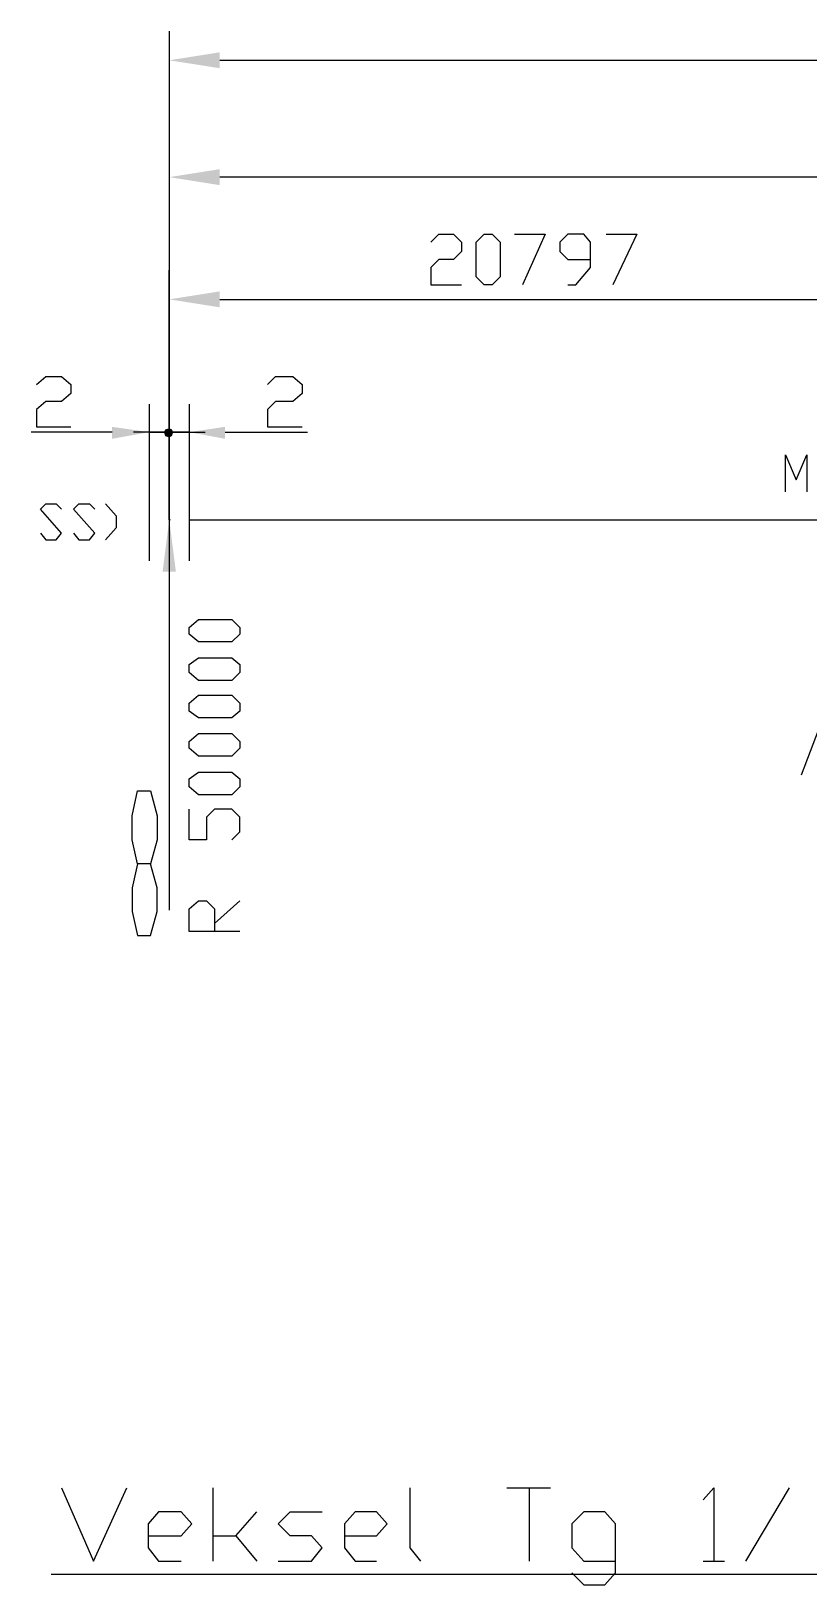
# Model space of a CAD drawing. Header units: millimetres. Extents: x -45 to 90, y -17 to 16.
# Drawn here: x -13.52 to -10.84, y -0.17 to 5.19 of the extents above; entities that cross this region are included whole.
import ezdxf

# ---------------------------------------------------------------- set-up
doc = ezdxf.new("R2010")
doc.units = ezdxf.units.MM
doc.layers.add('PDF_Geometry', color=7, linetype='Continuous')
doc.layers.add('PDF_Solid Fills', color=7, linetype='Continuous')

msp = doc.modelspace()

# ---------------------------------------------------------------- linework, layer by layer
at = {"layer": 'PDF_Geometry', "lineweight": 25}
for points in [[(-13.0464, 5.1938), (-13.0464, 3.5069), (-13.0464, 2.1591)], [(-12.8722, 5.093), (-6.2665, 5.093)], [(-13.0464, 4.7904), (-13.0464, 3.5069), (-13.0464, 4.3687)], [(-7.2383, 4.6896), (-12.8722, 4.6896)], [(-12.1433, 4.4649), (-12.1158, 4.4926), (-12.0654, 4.4926), (-12.0379, 4.4649), (-12.0379, 4.4328), (-12.0654, 4.4053), (-12.1158, 4.4053), (-12.1433, 4.378), (-12.1433, 4.3182), (-12.0379, 4.3182)], [(-11.8545, 4.4926), (-11.7491, 4.4926), (-11.827, 4.3182)], [(-11.6712, 4.3182), (-11.6437, 4.3182), (-11.5932, 4.378), (-11.5932, 4.4649), (-11.6162, 4.4926), (-11.6712, 4.4926), (-11.6987, 4.4649), (-11.6987, 4.4328), (-11.6712, 4.4053), (-11.5932, 4.4053)], [(-11.5382, 4.4926), (-11.4328, 4.4926), (-11.5153, 4.3182)], [(-12.8722, 4.2678), (-10.7039, 4.2678)], [(-13.5048, 3.9744), (-13.4727, 4.0019), (-13.4177, 4.0019), (-13.3856, 3.9744), (-13.3856, 3.9423), (-13.4177, 3.9148), (-13.4727, 3.9148), (-13.5048, 3.8873), (-13.5048, 3.8277), (-13.3856, 3.8277)], [(-12.7072, 3.9744), (-12.6797, 4.0019), (-12.6201, 4.0019), (-12.588, 3.9744), (-12.588, 3.9423), (-12.6201, 3.9148), (-12.6797, 3.9148), (-12.7072, 3.8873), (-12.7072, 3.8277), (-12.588, 3.8277)], [(-13.1152, 3.9057), (-13.1152, 3.6444), (-13.1152, 3.3647)], [(-12.9776, 3.9057), (-12.9776, 3.6444), (-12.9776, 3.3647)], [(-13.2435, 3.8094), (-13.5232, 3.8094)], [(-12.9776, 3.8094), (-13.0464, 3.8094), (-13.1702, 3.8094)], [(-13.1152, 3.8094), (-13.0464, 3.8094), (-12.9226, 3.8094)], [(-12.8539, 3.8094), (-12.5697, 3.8094)], [(-10.9194, 3.6031), (-10.9194, 3.7315), (-10.8827, 3.6444), (-10.846, 3.7315), (-10.846, 3.6031)], [(-13.4911, 3.4612), (-13.4727, 3.4381), (-13.4361, 3.4381), (-13.4177, 3.4612), (-13.4911, 3.5435), (-13.4727, 3.5619), (-13.4361, 3.5619), (-13.4177, 3.5435)], [(-13.3765, 3.4612), (-13.3581, 3.4381), (-13.3215, 3.4381), (-13.3031, 3.4612), (-13.3765, 3.5435), (-13.3581, 3.5619), (-13.3215, 3.5619), (-13.3031, 3.5435)], [(-13.2664, 3.5619), (-13.2298, 3.5206), (-13.2298, 3.4793), (-13.2664, 3.4381)], [(-12.9776, 3.5069), (-10.5297, 3.5069), (-7.3575, 2.2966)], [(-10.8644, 2.6267), (-10.5297, 3.5069), (-7.1329, 3.5069)], [(-13.1564, 2.3196), (-13.1748, 2.4021), (-13.1748, 2.4846), (-13.1564, 2.5717), (-13.1106, 2.5717), (-13.0877, 2.4846), (-13.0877, 2.4021), (-13.1106, 2.3196), (-13.1564, 2.3196), (-13.1748, 2.2371), (-13.1748, 2.1545), (-13.1564, 2.072), (-13.1106, 2.072), (-13.0877, 2.1545), (-13.0877, 2.2371), (-13.1106, 2.3196)], [(-12.8309, 2.4021), (-12.8034, 2.4298), (-12.8034, 2.48), (-12.8309, 2.5075), (-12.8905, 2.5075), (-12.918, 2.48), (-12.918, 2.4021), (-12.9776, 2.4021), (-12.9776, 2.5075)], [(-12.8034, 2.086), (-12.9776, 2.086), (-12.9776, 2.1637), (-12.9456, 2.1912), (-12.918, 2.1912), (-12.8905, 2.1637), (-12.8905, 2.086)], [(-12.8905, 2.1133), (-12.8034, 2.1912)], [(-13.4177, 0.165), (-13.3077, -0.0871), (-13.1931, 0.165)], [(-12.8951, -0.0871), (-12.8951, 0.165)], [(-12.2167, 0.165), (-12.2167, -0.0413), (-12.18, -0.0871)], [(-11.882, 0.165), (-11.7308, 0.165)], [(-11.8041, 0.165), (-11.8041, -0.0871)], [(-11.2036, 0.1238), (-11.1669, 0.165), (-11.1669, -0.0871)], [(-11.0569, -0.0871), (-10.9056, 0.165)], [(-13.1197, 0), (-13.0051, 0), (-12.9685, 0.0413), (-13.0051, 0.0825), (-13.0831, 0.0825), (-13.1197, 0.0413), (-13.1197, -0.0413), (-13.0831, -0.0871), (-13.0051, -0.0871)], [(-12.8951, 0), (-12.8172, 0), (-12.7439, 0.0825)], [(-12.6705, -0.0871), (-12.5559, -0.0871), (-12.5192, -0.0413), (-12.5559, 0), (-12.6292, 0), (-12.6705, 0.0413), (-12.6292, 0.0825), (-12.5192, 0.0825)], [(-12.4413, 0), (-12.3313, 0), (-12.2946, 0.0413), (-12.3313, 0.0825), (-12.4046, 0.0825), (-12.4413, 0.0413), (-12.4413, -0.0413), (-12.4046, -0.0871), (-12.3313, -0.0871)], [(-11.6574, -0.1284), (-11.6162, -0.1696), (-11.5428, -0.1696), (-11.5061, -0.1284), (-11.5061, 0.0413), (-11.5428, 0.0825), (-11.6162, 0.0825), (-11.6574, 0.0413), (-11.6574, -0.0413), (-11.6162, -0.0871), (-11.5061, -0.0871)], [(-12.8172, 0), (-12.7439, -0.0871)], [(-11.2036, -0.0871), (-11.1302, -0.0871)], [(-13.4544, -0.1329), (-7.5271, -0.1329)]]:
    msp.add_lwpolyline(points, dxfattribs=at)
for points in [[(-11.96, 4.3182), (-11.9875, 4.3457), (-11.9875, 4.4649), (-11.96, 4.4926), (-11.9325, 4.4926), (-11.905, 4.4649), (-11.905, 4.3457), (-11.9325, 4.3182)], [(-13.0464, 3.9057), (-13.0464, 3.5069)], [(-12.8034, 3.1126), (-12.8309, 3.0851), (-12.9456, 3.0851), (-12.9776, 3.1126), (-12.9776, 3.1355), (-12.9456, 3.163), (-12.8309, 3.163), (-12.8034, 3.1355)], [(-12.8034, 2.9797), (-12.8309, 2.9522), (-12.9456, 2.9522), (-12.9776, 2.9797), (-12.9776, 3.0072), (-12.9456, 3.0301), (-12.8309, 3.0301), (-12.8034, 3.0072)], [(-12.8034, 2.8467), (-12.8309, 2.8238), (-12.9456, 2.8238), (-12.9776, 2.8467), (-12.9776, 2.8742), (-12.9456, 2.9017), (-12.8309, 2.9017), (-12.8034, 2.8742)], [(-12.8034, 2.7184), (-12.8309, 2.6909), (-12.9456, 2.6909), (-12.9776, 2.7184), (-12.9776, 2.7413), (-12.9456, 2.7688), (-12.8309, 2.7688), (-12.8034, 2.7413)], [(-12.8034, 2.5854), (-12.8309, 2.5579), (-12.9456, 2.5579), (-12.9776, 2.5854), (-12.9776, 2.6129), (-12.9456, 2.6359), (-12.8309, 2.6359), (-12.8034, 2.6129)]]:
    msp.add_lwpolyline(points, close=True, dxfattribs=at)
at = {"layer": 'PDF_Geometry', "lineweight": 9}
msp.add_lwpolyline([(-13.0464, 3.5069), (-13.0418, 3.5069)], dxfattribs=at)
at = {"layer": 'PDF_Solid Fills', "transparency": 33554559}
for points in [[(-12.8722, 5.1205), (-12.8722, 5.0656), (-13.0464, 5.093)], [(-12.8722, 4.7171), (-12.8722, 4.662), (-13.0464, 4.6896)], [(-12.8722, 4.2953), (-12.8722, 4.2403), (-13.0464, 4.2678)], [(-13.2435, 3.8277), (-13.2435, 3.7865), (-13.1152, 3.8094)], [(-13.0602, 3.8186), (-13.0647, 3.8094), (-13.0464, 3.8094)], [(-13.0602, 3.8186), (-13.0647, 3.8094), (-13.0464, 3.8094)], [(-13.0647, 3.8094), (-13.0602, 3.7957), (-13.0464, 3.8094)], [(-13.0647, 3.8094), (-13.0602, 3.7957), (-13.0464, 3.8094)], [(-13.0464, 3.8232), (-13.0602, 3.8186), (-13.0464, 3.8094)], [(-13.0464, 3.8232), (-13.0602, 3.8186), (-13.0464, 3.8094)], [(-13.0602, 3.7957), (-13.0464, 3.7911), (-13.0464, 3.8094)], [(-13.0602, 3.7957), (-13.0464, 3.7911), (-13.0464, 3.8094)], [(-13.0372, 3.8186), (-13.0464, 3.8232), (-13.0464, 3.8094)], [(-13.0372, 3.8186), (-13.0464, 3.8232), (-13.0464, 3.8094)], [(-13.0327, 3.8094), (-13.0372, 3.8186), (-13.0464, 3.8094)], [(-13.0327, 3.8094), (-13.0372, 3.8186), (-13.0464, 3.8094)], [(-13.0464, 3.7911), (-13.0372, 3.7957), (-13.0464, 3.8094)], [(-13.0372, 3.7957), (-13.0327, 3.8094), (-13.0464, 3.8094)], [(-13.0464, 3.7911), (-13.0372, 3.7957), (-13.0464, 3.8094)], [(-13.0372, 3.7957), (-13.0327, 3.8094), (-13.0464, 3.8094)], [(-12.8539, 3.8277), (-12.8539, 3.7865), (-12.9776, 3.8094)], [(-13.0235, 3.3281), (-13.0693, 3.3281), (-13.0464, 3.5069)]]:
    msp.add_solid(points, dxfattribs=at)

doc.saveas('drawing.dxf')
